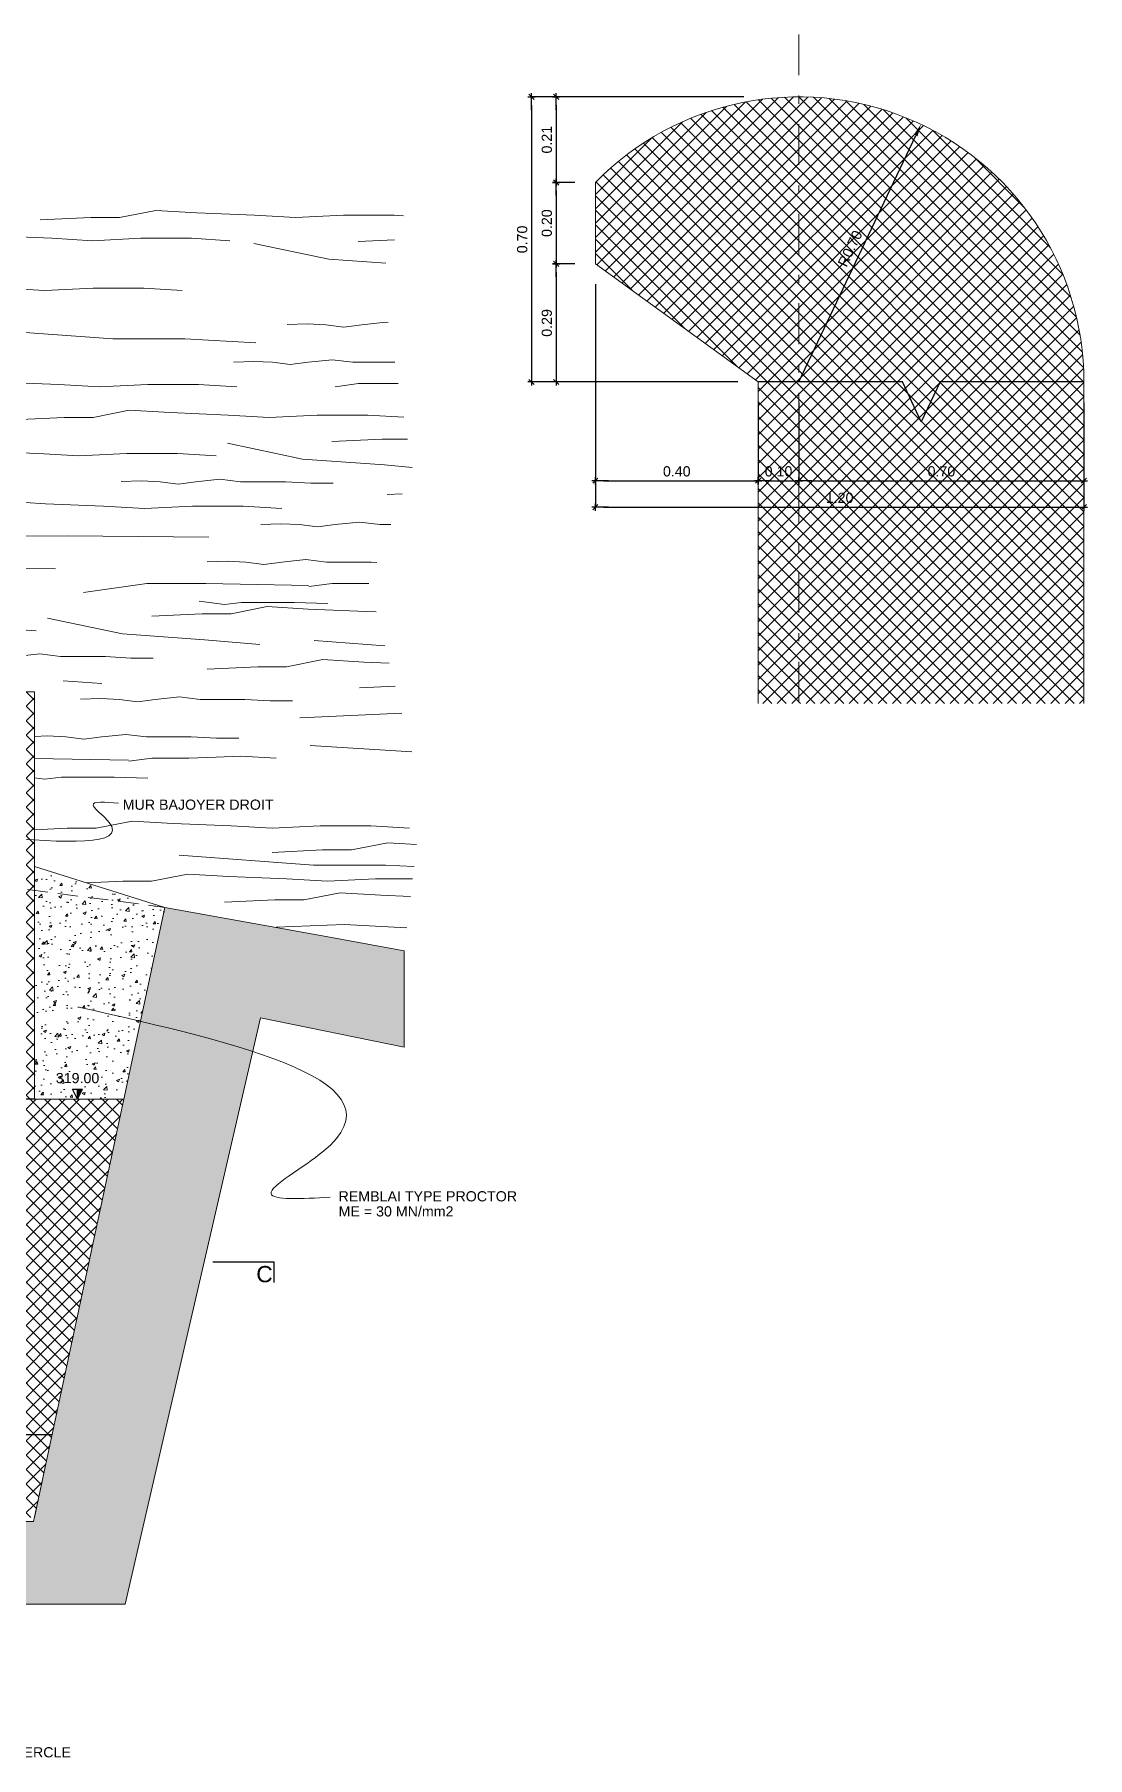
# Model space of a CAD drawing. Header units: millimetres. Extents: x 191.9 to 230, y 144.4 to 166.4.
# Drawn here: x 217.11 to 230.04, y 145.23 to 166.38 of the extents above; entities that cross this region are included whole.
import ezdxf
from ezdxf.enums import TextEntityAlignment as Align

# ---------------------------------------------------------------- set-up
doc = ezdxf.new("R2010")
doc.units = ezdxf.units.MM
doc.linetypes.add('TRATTEGGIATA2', pattern=[0.375, 0.25, -0.125])
doc.linetypes.add('TRATTOPUNTO2', pattern=[0.5, 0.25, -0.125, 0, -0.125])
doc.layers.add('BORDI TRATTEGGI', color=5, linetype='Continuous', plot=False)
doc.layers.add('contorno', color=5, linetype='Continuous', plot=False)
for name, color, linetype in [('curve livello di scavo 1 m', 2, 'Continuous'), ('GETTI_IN_VISTA', 6, 'Continuous'), ('LIN010CO', 2, 'Continuous'), ('LIN018CO', 6, 'Continuous'), ('LIN025CO', 7, 'Continuous'), ('LIN035CO', 1, 'Continuous'), ('LIN050CO', 3, 'Continuous'), ('LIN07CO', 4, 'Continuous'), ('TEXT035', 1, 'Continuous'), ('TEXT050', 3, 'Continuous'), ('TRATTEGGI', 2, 'Continuous')]:
    doc.layers.add(name, color=color, linetype=linetype)
doc.styles.add('ARIAL', font='arial.ttf')
doc.linetypes.add('ROCK', pattern='A,0.25,-0.18,["<",Standard,S=0.18,R=90,X=0,Y=-0.09],0,["-",Standard,S=0.18,R=45,X=-0.111213,Y=-0.238491],0.25', length=0.68)
doc.dimstyles.new('50-10', dxfattribs={"dimscale": 0.5, "dimtxt": 0.25, "dimasz": 0.2, "dimexe": 0, "dimexo": 0.5, "dimgap": 0.1, "dimtad": 1, "dimlfac": 0.2, "dimzin": 1, "dimdsep": 46, "dimtxsty": 'ARIAL', "dimblk1": 'LINE', "dimblk2": 'LINE', "dimsah": 1, "dimcen": 2.5, "dimclrd": 256, "dimclre": 256, "dimclrt": 1, "dimadec": 0, "dimazin": 0, "dimtfac": 1, "dimtmove": 2, "dimatfit": 3, "dimldrblk": 'LINE', "dimfxl": 1, "dimtvp": 1, "dimtolj": 1, "dimtzin": 0, "dimarcsym": 0})
pattern_1 = [(45, (39.78884, -24.38808), (-0.08838835, 0.08838835), []), (135, (39.78884, -24.38808), (-0.08838835, -0.08838835), [])]

# ---------------------------------------------------------------- blocks, each defined once
blk = doc.blocks.new('LIVELLI1')
at = {"layer": 'LIN018CO'}
blk.add_solid([(0, 0.25), (0, 0), (0.125, 0.25)], dxfattribs=at)
at = {"layer": 'LIN035CO'}
for p, q in [((-0.125, 0.25), (0.125, 0.25)), ((0, 0), (-0.125, 0.25)), ((0, 0), (0, 0.25)), ((0, 0), (0.125, 0.25))]:
    blk.add_line(p, q, dxfattribs=at)
at = {"layer": 'TEXT035', "style": 'ARIAL'}
blk.add_attdef('VALORE', text='', height=0.25, dxfattribs=at).set_placement((0, 0.395), align=Align.CENTER)
blk = doc.blocks.new('LINE')
for p, q in [((-1.6, 0), (0.45, 0)), ((0, 0.45), (0, -0.45))]:
    blk.add_line(p, q)
at = {"color": 3}
blk.add_line((-0.32, -0.32), (0.32, 0.32), dxfattribs=at)
blk = doc.blocks.new('*D15')
at = {"layer": 'Defpoints', "color": 0, "transparency": 16777216}
for p in [(226.073, 165.616), (223.517, 164.566), (223.999, 164.566)]:
    blk.add_point(p, dxfattribs=at)
at = {"layer": 'LIN018CO', "lineweight": -2, "transparency": 16777216}
for p, q in [((225.823, 165.616), (223.517, 165.616)), ((223.517, 165.516), (223.517, 164.666)), ((223.749, 164.566), (223.517, 164.566))]:
    blk.add_line(p, q, dxfattribs=at)
at = {"layer": 'LIN018CO', "lineweight": -2, "transparency": 16777216, "xscale": 0.1, "yscale": 0.1, "zscale": 0.1}
for p, rotation in [((223.517, 165.616), 90), ((223.517, 164.566), 270)]:
    blk.add_blockref('LINE', p, dxfattribs=dict(at, rotation=rotation))
at = {"layer": 'LIN018CO', "color": 1, "lineweight": 0, "transparency": 16777216, "insert": (223.403, 165.091), "char_height": 0.125, "attachment_point": 5, "rotation": 90, "style": 'ARIAL'}
blk.add_mtext('\\A1;0.21', dxfattribs=at)
blk = doc.blocks.new('*D16')
at = {"layer": 'Defpoints', "color": 0, "transparency": 16777216}
for p in [(223.999, 164.566), (223.517, 163.566), (223.999, 163.566)]:
    blk.add_point(p, dxfattribs=at)
at = {"layer": 'LIN018CO', "lineweight": -2, "transparency": 16777216}
for p, q in [((223.749, 164.566), (223.517, 164.566)), ((223.517, 164.466), (223.517, 163.666)), ((223.749, 163.566), (223.517, 163.566))]:
    blk.add_line(p, q, dxfattribs=at)
at = {"layer": 'LIN018CO', "lineweight": -2, "transparency": 16777216, "xscale": 0.1, "yscale": 0.1, "zscale": 0.1}
for p, rotation in [((223.517, 164.566), 90), ((223.517, 163.566), 270)]:
    blk.add_blockref('LINE', p, dxfattribs=dict(at, rotation=rotation))
at = {"layer": 'LIN018CO', "color": 1, "lineweight": 0, "transparency": 16777216, "insert": (223.403, 164.066), "char_height": 0.125, "attachment_point": 5, "rotation": 90, "style": 'ARIAL'}
blk.add_mtext('\\A1;0.20', dxfattribs=at)
blk = doc.blocks.new('*D17')
at = {"layer": 'Defpoints', "color": 0, "transparency": 16777216}
for p in [(223.999, 163.566), (223.517, 162.116), (225.999, 162.116)]:
    blk.add_point(p, dxfattribs=at)
at = {"layer": 'LIN018CO', "lineweight": -2, "transparency": 16777216}
for p, q in [((223.749, 163.566), (223.517, 163.566)), ((223.517, 163.466), (223.517, 162.216)), ((225.749, 162.116), (223.517, 162.116))]:
    blk.add_line(p, q, dxfattribs=at)
at = {"layer": 'LIN018CO', "lineweight": -2, "transparency": 16777216, "xscale": 0.1, "yscale": 0.1, "zscale": 0.1}
for p, rotation in [((223.517, 163.566), 90), ((223.517, 162.116), 270)]:
    blk.add_blockref('LINE', p, dxfattribs=dict(at, rotation=rotation))
at = {"layer": 'LIN018CO', "color": 1, "lineweight": 0, "transparency": 16777216, "insert": (223.403, 162.841), "char_height": 0.125, "attachment_point": 5, "rotation": 90, "style": 'ARIAL'}
blk.add_mtext('\\A1;0.29', dxfattribs=at)
blk = doc.blocks.new('*D18')
at = {"layer": 'Defpoints', "color": 0, "transparency": 16777216}
for p in [(226.073, 165.616), (223.215, 162.116), (225.999, 162.116)]:
    blk.add_point(p, dxfattribs=at)
at = {"layer": 'LIN018CO', "lineweight": -2, "transparency": 16777216}
for p, q in [((225.823, 165.616), (223.215, 165.616)), ((223.215, 165.516), (223.215, 162.216)), ((225.749, 162.116), (223.215, 162.116))]:
    blk.add_line(p, q, dxfattribs=at)
at = {"layer": 'LIN018CO', "lineweight": -2, "transparency": 16777216, "xscale": 0.1, "yscale": 0.1, "zscale": 0.1}
for p, rotation in [((223.215, 165.616), 90), ((223.215, 162.116), 270)]:
    blk.add_blockref('LINE', p, dxfattribs=dict(at, rotation=rotation))
at = {"layer": 'LIN018CO', "color": 1, "lineweight": 0, "transparency": 16777216, "insert": (223.101, 163.866), "char_height": 0.125, "attachment_point": 5, "rotation": 90, "style": 'ARIAL'}
blk.add_mtext('\\A1;0.70', dxfattribs=at)
blk = doc.blocks.new('*D19')
at = {"layer": 'Defpoints', "color": 0, "transparency": 16777216}
for p in [(223.999, 163.566), (225.999, 162.116), (225.999, 160.904)]:
    blk.add_point(p, dxfattribs=at)
at = {"layer": 'LIN018CO', "lineweight": -2, "transparency": 16777216}
for p, q in [((223.999, 163.316), (223.999, 160.904)), ((225.999, 161.866), (225.999, 160.904)), ((224.099, 160.904), (225.899, 160.904))]:
    blk.add_line(p, q, dxfattribs=at)
at = {"layer": 'LIN018CO', "lineweight": -2, "transparency": 16777216, "xscale": 0.1, "yscale": 0.1, "zscale": 0.1, "rotation": 180}
blk.add_blockref('LINE', (223.999, 160.904), dxfattribs=at)
at = {"layer": 'LIN018CO', "lineweight": -2, "transparency": 16777216, "xscale": 0.1, "yscale": 0.1, "zscale": 0.1}
blk.add_blockref('LINE', (225.999, 160.904), dxfattribs=at)
at = {"layer": 'LIN018CO', "color": 1, "lineweight": 0, "transparency": 16777216, "insert": (224.999, 161.018), "char_height": 0.125, "attachment_point": 5, "style": 'ARIAL'}
blk.add_mtext('\\A1;0.40', dxfattribs=at)
blk = doc.blocks.new('*D20')
at = {"layer": 'Defpoints', "color": 0, "transparency": 16777216}
for p in [(225.999, 162.116), (226.499, 162.116), (226.499, 160.904)]:
    blk.add_point(p, dxfattribs=at)
at = {"layer": 'LIN018CO', "lineweight": -2, "transparency": 16777216}
for p, q in [((225.999, 161.866), (225.999, 160.904)), ((226.499, 161.866), (226.499, 160.904)), ((226.099, 160.904), (226.399, 160.904))]:
    blk.add_line(p, q, dxfattribs=at)
at = {"layer": 'LIN018CO', "lineweight": -2, "transparency": 16777216, "xscale": 0.1, "yscale": 0.1, "zscale": 0.1, "rotation": 180}
blk.add_blockref('LINE', (225.999, 160.904), dxfattribs=at)
at = {"layer": 'LIN018CO', "lineweight": -2, "transparency": 16777216, "xscale": 0.1, "yscale": 0.1, "zscale": 0.1}
blk.add_blockref('LINE', (226.499, 160.904), dxfattribs=at)
at = {"layer": 'LIN018CO', "color": 1, "lineweight": 0, "transparency": 16777216, "insert": (226.249, 161.018), "char_height": 0.125, "attachment_point": 5, "style": 'ARIAL'}
blk.add_mtext('\\A1;0.10', dxfattribs=at)
blk = doc.blocks.new('*D21')
at = {"layer": 'Defpoints', "color": 0, "transparency": 16777216}
for p in [(226.499, 162.116), (229.999, 162.116), (229.999, 160.904)]:
    blk.add_point(p, dxfattribs=at)
at = {"layer": 'LIN018CO', "lineweight": -2, "transparency": 16777216}
for p, q in [((226.499, 161.866), (226.499, 160.904)), ((229.999, 161.866), (229.999, 160.904)), ((226.599, 160.904), (229.899, 160.904))]:
    blk.add_line(p, q, dxfattribs=at)
at = {"layer": 'LIN018CO', "lineweight": -2, "transparency": 16777216, "xscale": 0.1, "yscale": 0.1, "zscale": 0.1, "rotation": 180}
blk.add_blockref('LINE', (226.499, 160.904), dxfattribs=at)
at = {"layer": 'LIN018CO', "lineweight": -2, "transparency": 16777216, "xscale": 0.1, "yscale": 0.1, "zscale": 0.1}
blk.add_blockref('LINE', (229.999, 160.904), dxfattribs=at)
at = {"layer": 'LIN018CO', "color": 1, "lineweight": 0, "transparency": 16777216, "insert": (228.249, 161.018), "char_height": 0.125, "attachment_point": 5, "style": 'ARIAL'}
blk.add_mtext('\\A1;0.70', dxfattribs=at)
blk = doc.blocks.new('*D22')
at = {"layer": 'Defpoints', "color": 0, "transparency": 16777216}
for p in [(223.999, 163.566), (229.999, 162.116), (229.999, 160.579)]:
    blk.add_point(p, dxfattribs=at)
at = {"layer": 'LIN018CO', "lineweight": -2, "transparency": 16777216}
for p, q in [((223.999, 163.316), (223.999, 160.579)), ((229.999, 161.866), (229.999, 160.579)), ((224.099, 160.579), (229.899, 160.579))]:
    blk.add_line(p, q, dxfattribs=at)
at = {"layer": 'LIN018CO', "lineweight": -2, "transparency": 16777216, "xscale": 0.1, "yscale": 0.1, "zscale": 0.1, "rotation": 180}
blk.add_blockref('LINE', (223.999, 160.579), dxfattribs=at)
at = {"layer": 'LIN018CO', "lineweight": -2, "transparency": 16777216, "xscale": 0.1, "yscale": 0.1, "zscale": 0.1}
blk.add_blockref('LINE', (229.999, 160.579), dxfattribs=at)
at = {"layer": 'LIN018CO', "color": 1, "lineweight": 0, "transparency": 16777216, "insert": (226.999, 160.693), "char_height": 0.125, "attachment_point": 5, "style": 'ARIAL'}
blk.add_mtext('\\A1;1.20', dxfattribs=at)
blk = doc.blocks.new('*D23')
at = {"layer": 'Defpoints', "color": 0, "transparency": 16777216}
for p in [(227.998, 165.279), (226.499, 162.116)]:
    blk.add_point(p, dxfattribs=at)
at = {"layer": 'LIN018CO', "lineweight": -2, "transparency": 16777216}
blk.add_line((226.499, 162.116), (227.934, 165.143), dxfattribs=at)
at = {"layer": 'LIN018CO', "transparency": 16777216}
blk.add_solid([(227.911, 165.154), (227.956, 165.132), (227.998, 165.279)], dxfattribs=at)
at = {"layer": 'LIN018CO', "color": 1, "lineweight": 0, "transparency": 16777216, "insert": (227.128, 163.754), "char_height": 0.125, "attachment_point": 5, "rotation": 64.6363, "style": 'ARIAL'}
blk.add_mtext('\\A1;R0.70', dxfattribs=at)
blk = doc.blocks.new('SEZ7')
at = {"layer": 'LIN07CO'}
for p, q in [((1.5, 0), (0, 0)), ((1.5, -0.5), (1.5, 0))]:
    blk.add_line(p, q, dxfattribs=at)
at = {"layer": 'TEXT050', "style": 'ARIAL'}
blk.add_attdef('NOME_SEZIONE', text='', height=0.4, dxfattribs=at).set_placement((1.265, -0.294), align=Align.MIDDLE)

msp = doc.modelspace()

# ---------------------------------------------------------------- hatches: boundary and pattern name
at = {"layer": 'curve livello di scavo 1 m'}
h = msp.add_hatch(dxfattribs=at)
h.set_pattern_fill('AR-CONC', color=256, scale=0.1, angle=-138.5692, style=0)
h.set_pattern_definition([(271.431, (39.789, -24.388), (-14.7141, -10.8604), [1.905, -20.955]), (216.431, (39.789, -24.388), (15.2849, -11.9925), [1.524, -16.764]), (321.882, (38.563, -25.293), (0.5707, -22.8529), [1.619, -17.809]), (267.615, (43.15, -28.197), (-23.1063, -14.7856), [2.8575, -31.4325]), (318.066, (41.225, -29.43), (-1.427, -34.2603), [2.4285, -26.7135]), (212.615, (43.15, -28.197), (-1.427, -34.2603), [2.286, -25.146]), (242.431, (40.406, -28.925), (-18.1345, -2.3652), [1.905, -20.955]), (187.431, (40.406, -28.925), (7.5544, -17.8991), [1.524, -16.764]), (292.882, (38.894, -29.123), (-10.58, -20.2643), [1.619, -17.809]), (258.9308, (39.789, -24.388), (5.36357, -6.54394), [0, -16.5608, 0, -17.018, 0, -16.8275]), (228.931, (39.789, -24.388), (1.61926, -11.93265), [0, -9.7028, 0, -16.1798, 0, -6.4135]), (188.9308, (44.0356, -20.64), (-10.54505, -8.54272), [0, -6.35, 0, -19.812, 0, -26.289]), (178.931, (45.94, -18.959), (-9.42355, -11.7083), [0, -8.255, 0, -13.1572, 0, -18.669])])
edge = h.paths.add_edge_path()
edge.add_line((221.652, 155.134), (220.693, 155.31))
edge.add_line((220.693, 155.31), (218.713, 155.665))
edge.add_line((218.713, 155.665), (217.223, 148.699))
edge.add_line((217.223, 148.699), (217.1, 148.124))
edge.add_line((217.1, 148.124), (209.967, 148.124))
edge.add_line((209.967, 148.124), (209.967, 149.76))
edge.add_line((209.967, 149.76), (205.146, 149.76))
edge.add_spline(control_points=[(205.146, 149.76), (205.29, 149.081), (205.507, 148.002), (203.872, 147.338), (203.808, 147.11)], knot_values=[0.50957, 0.50957, 0.50957, 0.50957, 2.406104, 3.530463, 3.530463, 3.530463, 3.530463], degree=3, periodic=0)
edge.add_line((203.808, 147.11), (218.226, 147.11))
edge.add_line((218.226, 147.11), (219.885, 154.31))
edge.add_line((219.885, 154.31), (221.652, 153.951))
edge.add_line((221.652, 153.951), (221.652, 155.134))
edge = h.paths.add_edge_path()
edge.add_spline(control_points=[(203.808, 147.11), (203.872, 147.338), (205.507, 148.002), (205.29, 149.081), (205.146, 149.76)], knot_values=[0.50957, 0.50957, 0.50957, 0.50957, 1.633929, 3.530463, 3.530463, 3.530463, 3.530463], degree=3, periodic=0)
edge.add_line((205.146, 149.76), (204.54, 149.76))
edge.add_line((204.54, 149.76), (204.54, 148.138))
edge.add_line((204.54, 148.138), (203.345, 148.138))
edge.add_spline(control_points=[(203.345, 148.138), (203.569, 148.034), (203.992, 147.826), (203.7, 147.299), (203.664, 147.11)], knot_values=[0.636284, 0.636284, 0.636284, 0.636284, 1.257904, 1.844613, 1.844613, 1.844613, 1.844613], degree=3, periodic=0)
edge.add_line((203.664, 147.11), (203.808, 147.11))
edge = h.paths.add_edge_path()
edge.add_spline(control_points=[(203.664, 147.11), (203.7, 147.299), (203.992, 147.826), (203.569, 148.034), (203.345, 148.138)], knot_values=[0.636284, 0.636284, 0.636284, 0.636284, 1.222994, 1.844613, 1.844613, 1.844613, 1.844613], degree=3, periodic=0)
edge.add_line((203.345, 148.138), (201.596, 148.138))
edge.add_line((201.596, 148.138), (201.596, 147.386))
edge.add_line((201.596, 147.386), (201.596, 147.11))
edge.add_line((201.596, 147.11), (203.664, 147.11))
h.paths.add_polyline_path([(201.596, 148.138), (197.381, 148.138), (195.125, 158.674), (192.213, 159.016), (192.213, 157.686), (194.199, 157.466), (196.424, 147.11), (201.596, 147.11), (201.596, 147.532)])
h.paths.add_polyline_path([(196.116, 151.617), (196.116, 152.003), (196.306, 152.003), (196.306, 151.617)], flags=24)
h.paths.add_polyline_path([(196.119, 149.52), (196.119, 149.974), (196.306, 149.974), (196.306, 149.52)], flags=24)
h.paths.add_polyline_path([(196.116, 148.499), (196.116, 148.874), (196.306, 148.874), (196.306, 148.499)], flags=25)
h.paths.add_polyline_path([(196.091, 148.022), (196.091, 148.305), (196.281, 148.305), (196.281, 148.022)], flags=25)
h.paths.add_polyline_path([(192.693, 156.17), (194.815, 156.17), (194.815, 156.364), (192.693, 156.364)], flags=25)
at = {"layer": 'LIN010CO'}
h = msp.add_hatch(dxfattribs=at)
h.set_pattern_fill('AR-CONC', color=256, scale=0.005, angle=221.4308, style=0)
h.set_pattern_definition([(271.43083, (39.7888, -24.3881), (-0.7357052, -0.54302), [0.09525, -1.04775]), (216.43083, (39.7888, -24.3881), (0.764243, -0.599625), [0.0762, -0.8382]), (321.88183, (39.7275, -24.4333), (0.0285325, -1.1426437), [0.08095, -0.89045]), (267.61503, (39.9569, -24.5785), (-1.155315, -0.7392786), [0.142875, -1.571625]), (318.0664, (39.8606, -24.6401), (-0.071349, -1.713013), [0.121425, -1.335675]), (212.6148, (39.9569, -24.5785), (-0.0713516, -1.713013), [0.1143, -1.2573]), (242.43083, (39.8197, -24.61495), (-0.9067235, -0.118259), [0.09525, -1.04775]), (187.43083, (39.8197, -24.61495), (0.377718, -0.894956), [0.0762, -0.8382]), (292.88223, (39.7441, -24.6248), (-0.5290025, -1.0132153), [0.08095, -0.89045]), (258.93083, (39.78884, -24.38808), (0.26817836, -0.32719676), [0, -0.82804, 0, -0.8509, 0, -0.841375]), (228.93083, (39.78884, -24.3881), (0.0809632, -0.5966325), [0, -0.48514, 0, -0.80899, 0, -0.320675]), (188.93083, (40.00118, -24.20068), (-0.5272527, -0.42713612), [0, -0.3175, 0, -0.9906, 0, -1.31445]), (178.93083, (40.0964, -24.11664), (-0.4711776, -0.585415), [0, -0.41275, 0, -0.65786, 0, -0.93345])])
edge = h.paths.add_edge_path()
edge.add_line((221.652, 155.134), (220.693, 155.31))
edge.add_line((220.693, 155.31), (218.713, 155.665))
edge.add_line((218.713, 155.665), (218.414, 154.267))
edge.add_spline(control_points=[(218.414, 154.267), (218.914, 154.149), (219.389, 154.028), (219.79, 153.898)], knot_values=[3.721865, 3.721865, 3.721865, 3.721865, 4.606678, 4.606678, 4.606678, 4.606678], degree=3, periodic=0)
edge.add_line((219.79, 153.898), (219.885, 154.31))
edge.add_line((219.885, 154.31), (221.652, 153.951))
edge.add_line((221.652, 153.951), (221.652, 155.134))
edge = h.paths.add_edge_path()
edge.add_spline(control_points=[(219.79, 153.898), (219.389, 154.028), (218.914, 154.149), (218.414, 154.267)], knot_values=[3.721865, 3.721865, 3.721865, 3.721865, 4.606678, 4.606678, 4.606678, 4.606678], degree=3, periodic=0)
edge.add_line((218.414, 154.267), (217.223, 148.699))
edge.add_line((217.223, 148.699), (217.11, 148.174))
edge.add_line((217.11, 148.174), (217.1, 148.124))
edge.add_line((217.1, 148.124), (216.69, 148.124))
edge.add_line((216.69, 148.124), (216.69, 147.11))
edge.add_line((216.69, 147.11), (218.226, 147.11))
edge.add_line((218.226, 147.11), (219.79, 153.898))
h.paths.add_polyline_path([(216.664, 148.124), (214.958, 148.124), (214.958, 147.11), (216.664, 147.11)])
h.paths.add_polyline_path([(214.958, 148.124), (214.892, 148.124), (214.892, 147.11), (214.958, 147.11)])
h.paths.add_polyline_path([(214.892, 148.124), (214.825, 148.124), (214.825, 147.11), (214.892, 147.11)])
h.paths.add_polyline_path([(214.825, 148.124), (214.597, 148.124), (214.597, 147.11), (214.825, 147.11)])
h.paths.add_polyline_path([(214.571, 148.124), (213.499, 148.124), (212.503, 148.124), (212.503, 147.11), (214.571, 147.11)])
h.paths.add_polyline_path([(212.477, 148.124), (212.246, 148.124), (212.246, 147.11), (212.477, 147.11)])
h.paths.add_polyline_path([(212.18, 148.124), (212.113, 148.124), (212.113, 147.11), (212.18, 147.11)])
h.paths.add_polyline_path([(212.246, 148.124), (212.18, 148.124), (212.18, 147.11), (212.246, 147.11)])
h.paths.add_polyline_path([(212.113, 148.124), (210.41, 148.124), (210.41, 147.11), (212.113, 147.11)])
edge = h.paths.add_edge_path()
edge.add_line((210.384, 148.124), (209.967, 148.124))
edge.add_line((209.967, 148.124), (209.967, 150.26))
edge.add_line((209.967, 150.26), (204.54, 150.26))
edge.add_line((204.54, 150.26), (204.54, 148.188))
edge.add_line((204.54, 148.188), (204.54, 148.138))
edge.add_line((204.54, 148.138), (204.444, 148.138))
edge.add_spline(control_points=[(204.444, 148.138), (204.828, 148.059), (205.375, 147.907), (205.184, 147.316), (205.111, 147.11)], knot_values=[1.118308, 1.118308, 1.118308, 1.118308, 2.047267, 2.557793, 2.557793, 2.557793, 2.557793], degree=3, periodic=0)
edge.add_line((205.111, 147.11), (210.384, 147.11))
edge.add_line((210.384, 147.11), (210.384, 148.124))
edge = h.paths.add_edge_path()
edge.add_spline(control_points=[(205.111, 147.11), (205.184, 147.316), (205.375, 147.907), (204.828, 148.059), (204.444, 148.138)], knot_values=[1.118308, 1.118308, 1.118308, 1.118308, 1.628834, 2.557793, 2.557793, 2.557793, 2.557793], degree=3, periodic=0)
edge.add_line((204.444, 148.138), (204.123, 148.138))
edge.add_line((204.123, 148.138), (204.123, 147.11))
edge.add_line((204.123, 147.11), (205.111, 147.11))
h.paths.add_polyline_path([(204.097, 148.138), (202.394, 148.138), (202.394, 147.11), (204.097, 147.11)])
h.paths.add_polyline_path([(202.394, 148.138), (202.327, 148.138), (202.327, 147.11), (202.394, 147.11)])
h.paths.add_polyline_path([(202.327, 148.138), (202.261, 148.138), (202.261, 147.11), (202.327, 147.11)])
h.paths.add_polyline_path([(202.261, 148.138), (202.03, 148.138), (202.03, 147.11), (202.261, 147.11)])
h.paths.add_polyline_path([(202.004, 148.138), (201.011, 148.138), (199.936, 148.138), (199.936, 147.11), (202.004, 147.11)])
h.paths.add_polyline_path([(199.91, 148.138), (199.682, 148.138), (199.682, 147.11), (199.91, 147.11)])
h.paths.add_polyline_path([(199.682, 148.138), (199.615, 148.138), (199.615, 147.11), (199.682, 147.11)])
h.paths.add_polyline_path([(199.615, 148.138), (199.549, 148.138), (199.549, 147.11), (199.615, 147.11)])
h.paths.add_polyline_path([(199.549, 148.138), (197.842, 148.138), (197.842, 147.11), (199.549, 147.11)])
edge = h.paths.add_edge_path()
edge.add_line((197.816, 148.138), (197.381, 148.138))
edge.add_line((197.381, 148.138), (196.026, 154.467))
edge.add_spline(control_points=[(196.026, 154.467), (195.58, 154.372), (195.182, 154.267), (194.915, 154.132)], knot_values=[2.03631, 2.03631, 2.03631, 2.03631, 2.882898, 2.882898, 2.882898, 2.882898], degree=3, periodic=0)
edge.add_line((194.915, 154.132), (196.424, 147.11))
edge.add_line((196.424, 147.11), (197.816, 147.11))
edge.add_line((197.816, 147.11), (197.816, 148.138))
edge = h.paths.add_edge_path()
edge.add_spline(control_points=[(195.842, 155.325), (195.376, 155.211), (194.976, 155.142), (194.695, 155.156)], knot_values=[1.975206, 1.975206, 1.975206, 1.975206, 2.912034, 2.912034, 2.912034, 2.912034], degree=3, periodic=0)
edge.add_line((194.695, 155.156), (194.915, 154.132))
edge.add_spline(control_points=[(194.915, 154.132), (195.182, 154.267), (195.58, 154.372), (196.026, 154.467)], knot_values=[2.03631, 2.03631, 2.03631, 2.03631, 2.882898, 2.882898, 2.882898, 2.882898], degree=3, periodic=0)
edge.add_line((196.026, 154.467), (195.842, 155.325))
edge = h.paths.add_edge_path()
edge.add_line((195.125, 158.674), (192.213, 159.016))
edge.add_line((192.213, 159.016), (192.213, 157.686))
edge.add_line((192.213, 157.686), (194.199, 157.466))
edge.add_line((194.199, 157.466), (194.695, 155.156))
edge.add_spline(control_points=[(194.695, 155.156), (194.976, 155.142), (195.376, 155.211), (195.842, 155.325)], knot_values=[1.975206, 1.975206, 1.975206, 1.975206, 2.912034, 2.912034, 2.912034, 2.912034], degree=3, periodic=0)
edge.add_line((195.842, 155.325), (195.125, 158.674))
h.paths.add_polyline_path([(196.119, 151.015), (196.119, 151.469), (196.306, 151.469), (196.306, 151.015)], flags=24)
h.paths.add_polyline_path([(196.116, 148.494), (196.116, 148.869), (196.306, 148.869), (196.306, 148.494)], flags=25)
at = {"layer": 'TRATTEGGI', "lineweight": 0}
h = msp.add_hatch(dxfattribs=at)
h.set_pattern_fill('ANSI37', color=256, scale=0.03937, style=0)
h.set_pattern_definition(pattern_1)
h.paths.add_polyline_path([(226.499, 165.616, 0.201566), (223.999, 164.566), (223.999, 163.566), (225.999, 162.116), (225.999, 158.168), (226.499, 158.168)])
h.paths.add_polyline_path([(226.499, 165.616), (226.499, 158.168), (229.999, 158.168), (229.999, 162.116, 0.414214)])
h.paths.add_polyline_path([(226.056, 161.113), (226.442, 161.113), (226.442, 160.923), (226.056, 160.923)], flags=24)
h.paths.add_polyline_path([(228.056, 161.113), (228.442, 161.113), (228.442, 160.923), (228.056, 160.923)], flags=24)
h.paths.add_polyline_path([(226.811, 160.788), (227.186, 160.788), (227.186, 160.598), (226.811, 160.598)], flags=24)
h.paths.add_polyline_path([(226.934, 163.566), (227.15, 164.023), (227.322, 163.942), (227.105, 163.484)], flags=24)
h = msp.add_hatch(dxfattribs=at)
h.set_pattern_fill('ANSI37', color=256, scale=0.03937, style=0)
h.set_pattern_definition(pattern_1)
edge = h.paths.add_edge_path()
edge.add_line((203.241, 154.8), (203.241, 154.6))
edge.add_line((203.241, 154.6), (203.68, 154.31))
edge.add_line((203.68, 154.31), (203.68, 149.174))
edge.add_line((203.68, 149.174), (198.262, 149.174))
edge.add_line((198.262, 149.174), (198.262, 160.31))
edge.add_line((198.262, 160.31), (197.397, 160.31))
edge.add_line((197.397, 160.31), (197.397, 153.31))
edge.add_line((197.397, 153.31), (196.274, 153.31))
edge.add_line((196.274, 153.31), (197.371, 148.188))
edge.add_line((197.371, 148.188), (204.54, 148.188))
edge.add_line((204.54, 148.188), (204.54, 150.31))
edge.add_line((204.54, 150.31), (209.967, 150.31))
edge.add_line((209.967, 150.31), (209.967, 148.174))
edge.add_line((209.967, 148.174), (217.11, 148.174))
edge.add_line((217.11, 148.174), (217.223, 148.699))
edge.add_line((217.223, 148.699), (218.209, 153.31))
edge.add_line((218.209, 153.31), (217.11, 153.31))
edge.add_line((217.11, 153.31), (217.11, 158.31))
edge.add_line((217.11, 158.31), (216.245, 158.31))
edge.add_line((216.245, 158.31), (216.245, 149.188))
edge.add_line((216.245, 149.188), (210.827, 149.188))
edge.add_line((210.827, 149.188), (210.827, 154.31))
edge.add_line((210.827, 154.31), (211.266, 154.6))
edge.add_line((211.266, 154.6), (211.266, 154.8))
edge.add_arc((210.731, 154.251), 0.766, 45.7232, 175.6149)
edge.add_line((209.967, 154.31), (209.967, 150.81))
edge.add_line((209.967, 150.81), (204.54, 150.81))
edge.add_line((204.54, 150.81), (204.54, 154.31))
edge.add_arc((203.776, 154.251), 0.766, 4.3851, 134.2768)
edge = h.paths.add_edge_path(flags=16)
edge.add_ellipse((200.971, 148.384), major_axis=(-0.135, 0), ratio=0.92388, start_angle=0, end_angle=360)
edge = h.paths.add_edge_path(flags=16)
edge.add_ellipse((213.536, 148.399), major_axis=(-0.135, 0), ratio=0.92388, start_angle=0, end_angle=360)
h = msp.add_hatch(dxfattribs=at)
h.set_pattern_fill('AR-CONC', color=256, scale=0.05, angle=-138.5692, style=0)
h.set_pattern_definition([(50, (146.21317, 17.85483), (0.3586301, -0.03137607), [0.0375, -0.4125]), (355, (146.21317, 17.85483), (-0.0693757, 0.3760961), [0.03, -0.33]), (100.4514, (146.24305, 17.8522), (0.2892547, 0.3447198), [0.0318701, -0.35057106]), (46.1842, (146.21317, 17.95483), (0.5336205, -0.0827595), [0.05625, -0.61875]), (96.6356, (146.25763, 17.94793), (0.4673314, 0.487059), [0.0478051, -0.5258565]), (351.1842, (146.21317, 17.95483), (0.467331, 0.4870593), [0.045, -0.495]), (21, (146.26317, 17.92983), (0.2984535, -0.20130945), [0.0375, -0.4125]), (326, (146.26317, 17.92983), (0.1216577, 0.362575), [0.03, -0.33]), (71.4514, (146.28804, 17.91306), (0.4201113, 0.16126525), [0.0318701, -0.35057106]), (37.5, (146.21317, 17.85483), (0.00607993, 0.16644693), [0, -0.326, 0, -0.335, 0, -0.33125]), (7.5, (146.21317, 17.85483), (0.13153477, 0.19720586), [0, -0.191, 0, -0.3185, 0, -0.12625]), (327.5, (146.10167, 17.85483), (0.26691122, -0.01127744), [0, -0.125, 0, -0.39, 0, -0.5175]), (317.5, (146.05167, 17.85483), (0.2915931, 0.0500525), [0, -0.1625, 0, -0.259, 0, -0.3675])])
h.paths.add_polyline_path([(218.713, 155.665), (217.11, 155.875), (217.11, 153.31), (217.64, 153.31), (217.578, 153.435), (217.703, 153.435), (217.64, 153.31), (218.209, 153.31)])
h.paths.add_polyline_path([(217.11, 156.167), (217.11, 155.875), (218.713, 155.665)])
h.paths.add_polyline_path([(217.341, 153.473), (217.939, 153.473), (217.939, 153.665), (217.341, 153.665)], flags=24)

# ---------------------------------------------------------------- linework, layer by layer
at = {"layer": 'BORDI TRATTEGGI', "lineweight": 0, "flags": 128}
msp.add_lwpolyline([(192.213, 159.016), (192.213, 157.686), (194.199, 157.466), (196.424, 147.11), (218.226, 147.11), (219.885, 154.31), (221.652, 153.951), (221.652, 155.134)], dxfattribs=at)
at = {"layer": 'contorno', "lineweight": 0}
msp.add_lwpolyline([(217.11, 148.174), (217.223, 148.699), (218.209, 153.31), (217.11, 153.31), (217.11, 158.31), (216.245, 158.31)], dxfattribs=at)
at = {"layer": 'GETTI_IN_VISTA'}
for points in [[(229.999, 162.116), (228.912, 162.116), (228.232, 162.116), (227.999, 161.627), (227.77, 162.116), (225.999, 162.116)], [(217.11, 153.31), (216.875, 153.31), (216.728, 153.31), (216.677, 153.204), (216.628, 153.31), (216.245, 153.31)], [(217.327, 149.188), (216.875, 149.188), (216.728, 149.188), (216.677, 149.082), (216.628, 149.188), (216.245, 149.188)]]:
    msp.add_lwpolyline(points, dxfattribs=at)
at = {"layer": 'LIN010CO', "linetype": 'TRATTEGGIATA2', "lineweight": 0, "flags": 128}
msp.add_lwpolyline([(195.125, 158.674), (199.425, 158.105), (202.056, 157.848), (203.863, 157.744), (205.669, 157.693), (207.062, 157.486), (208.868, 157.177), (210.313, 157.177), (213.048, 156.558), (214.648, 156.197), (218.713, 155.665)], dxfattribs=at)
at = {"layer": 'LIN018CO', "linetype": 'Continuous', "lineweight": 0, "flags": 128}
for points in [[(217.18, 164.105), (217.801, 164.134), (218.156, 164.134), (218.6, 164.223), (219.103, 164.193), (219.813, 164.164), (220.316, 164.134), (220.908, 164.164), (221.53, 164.164), (221.643, 164.157)], [(214.689, 163.821), (215.31, 163.85), (215.665, 163.85), (216.109, 163.939), (216.612, 163.91), (217.322, 163.88), (217.825, 163.85), (218.417, 163.88), (219.038, 163.88), (219.512, 163.85)], [(221.086, 163.839), (221.532, 163.86)], [(214.103, 163.208), (214.724, 163.238), (215.079, 163.238), (215.523, 163.326), (216.026, 163.297), (216.736, 163.267), (217.239, 163.238), (217.831, 163.267), (218.452, 163.267), (218.926, 163.238)], [(220.214, 162.821), (220.463, 162.829), (220.463, 162.829), (220.69, 162.818), (220.912, 162.79), (221.13, 162.818), (221.426, 162.849), (221.456, 162.846)], [(219.556, 162.361), (219.804, 162.369), (219.804, 162.369), (220.032, 162.358), (220.253, 162.329), (220.472, 162.358), (220.767, 162.389), (221.022, 162.358), (221.333, 162.358), (221.536, 162.358)], [(214.775, 162.026), (215.396, 162.055), (215.751, 162.055), (216.195, 162.144), (216.698, 162.114), (217.408, 162.085), (217.911, 162.055), (218.503, 162.085), (219.124, 162.085), (219.598, 162.055)], [(221.579, 162.098), (221.542, 162.097), (221.09, 162.097), (220.805, 162.058)], [(216.855, 161.651), (217.477, 161.681), (217.832, 161.681), (218.275, 161.769), (218.778, 161.74), (219.489, 161.71), (219.992, 161.681), (220.583, 161.71), (221.205, 161.71), (221.647, 161.683)], [(220.761, 161.385), (221.382, 161.415), (221.691, 161.415)], [(214.518, 161.178), (215.139, 161.208), (215.494, 161.208), (215.938, 161.296), (216.441, 161.267), (217.151, 161.237), (217.654, 161.208), (218.246, 161.237), (218.867, 161.237), (219.341, 161.208)], [(218.177, 160.894), (218.426, 160.902), (218.426, 160.902), (218.654, 160.891), (218.875, 160.862), (219.093, 160.891), (219.389, 160.922), (219.643, 160.891), (219.955, 160.891), (220.193, 160.891), (220.505, 160.873), (220.78, 160.873)], [(216.523, 160.606), (216.523, 160.606), (216.523, 160.606), (216.745, 160.651), (217.248, 160.621), (217.959, 160.591), (218.462, 160.562), (219.053, 160.591), (219.675, 160.591), (220.148, 160.562)], [(221.442, 160.735), (221.628, 160.743)], [(219.889, 160.368), (220.138, 160.376), (220.138, 160.376), (220.366, 160.365), (220.587, 160.336), (220.805, 160.365), (221.101, 160.396), (221.355, 160.365), (221.487, 160.365)], [(219.231, 159.907), (219.479, 159.915), (219.479, 159.915), (219.707, 159.904), (219.929, 159.876), (220.147, 159.904), (220.443, 159.935), (220.697, 159.904), (221.008, 159.904), (221.247, 159.904), (221.314, 159.9)], [(221.218, 159.643), (220.765, 159.643), (220.48, 159.604)], [(218.55, 159.24), (219.171, 159.269), (219.526, 159.269), (219.97, 159.358), (220.473, 159.328), (221.184, 159.299), (221.307, 159.292)], [(219.134, 159.423), (219.445, 159.384), (219.652, 159.41), (219.962, 159.41), (220.299, 159.41), (220.713, 159.397)], [(216.152, 159.092), (216.656, 159.092), (217.13, 159.062)], [(216.245, 158.755), (216.443, 158.746), (216.664, 158.717), (216.883, 158.746), (217.178, 158.777), (217.432, 158.746), (217.744, 158.746), (217.982, 158.746), (218.294, 158.727), (218.569, 158.727)], [(219.231, 158.589), (219.852, 158.619), (220.207, 158.619), (220.651, 158.708), (221.154, 158.678), (221.467, 158.665)], [(217.464, 158.446), (217.464, 158.446), (217.464, 158.446), (217.937, 158.416)], [(217.678, 158.222), (217.927, 158.231), (217.927, 158.231), (218.155, 158.219), (218.376, 158.191), (218.594, 158.219), (218.89, 158.25), (219.144, 158.219), (219.456, 158.219), (219.694, 158.219), (220.006, 158.201), (220.281, 158.201)], [(221.101, 158.361), (221.539, 158.382)], [(217.11, 157.765), (217.269, 157.77), (217.269, 157.77), (217.496, 157.759), (217.718, 157.73), (217.936, 157.759), (218.232, 157.79), (218.486, 157.759), (218.797, 157.759), (219.036, 157.759), (219.347, 157.741), (219.622, 157.741)], [(220.081, 157.498), (219.641, 157.524), (219.343, 157.511), (219.007, 157.498), (218.554, 157.498), (218.269, 157.459)], [(217.11, 157.254), (217.234, 157.239), (217.441, 157.265), (217.751, 157.265), (218.088, 157.265), (218.502, 157.252)], [(217.11, 156.617), (217.513, 156.636), (217.868, 156.636), (218.312, 156.725), (218.815, 156.695), (219.525, 156.666), (220.028, 156.636), (220.62, 156.666), (221.242, 156.666), (221.715, 156.636)], [(220.028, 156.341), (220.65, 156.37), (221.005, 156.37), (221.449, 156.459), (221.804, 156.438)], [(217.755, 155.965), (218.194, 155.986), (218.549, 155.986), (218.993, 156.075), (219.496, 156.045), (220.206, 156.015), (220.709, 155.986), (221.301, 156.015), (221.755, 156.015)], [(219.443, 155.728), (220.064, 155.757), (220.419, 155.757), (220.863, 155.846), (221.366, 155.816), (221.73, 155.801)]]:
    msp.add_lwpolyline(points, dxfattribs=at)
at = {"layer": 'LIN018CO', "lineweight": 0, "flags": 128}
for points in [[(219.806, 163.817), (220.727, 163.623), (221.425, 163.573)], [(216.424, 162.766), (218.072, 162.645), (218.957, 162.645), (219.83, 162.596)], [(219.481, 161.364), (220.403, 161.17), (221.409, 161.097), (221.748, 161.067)], [(215.842, 160.216), (217.516, 160.228), (219.251, 160.212)], [(217.37, 159.823), (215.948, 159.833)], [(217.713, 159.533), (218.489, 159.642), (219.216, 159.642), (220.477, 159.617)], [(217.27, 159.218), (218.192, 159.024), (219.198, 158.952), (219.877, 158.891)], [(220.546, 158.94), (221.413, 158.876)], [(220.368, 157.993), (221.624, 158.049)], [(220.497, 157.654), (221.745, 157.574)], [(217.11, 157.494), (218.266, 157.472)], [(218.888, 156.307), (220.536, 156.185), (221.421, 156.185), (221.772, 156.166)], [(220.077, 155.421), (220.916, 155.457), (221.684, 155.415)]]:
    msp.add_lwpolyline(points, dxfattribs=at)
at = {"layer": 'LIN018CO', "lineweight": 0}
msp.add_open_spline([(218.143, 156.944), (217.982, 156.958), (217.712, 156.982), (218.44, 156.422), (217.617, 156.452), (216.8, 156.516)], degree=3, knots=[0, 0, 0, 0, 0.314697, 0.525838, 1.848878, 1.848878, 1.848878, 1.848878], dxfattribs=at)
msp.add_spline([(220.744, 152.107), (220.016, 152.151), (220.661, 152.672), (217.653, 154.442)], degree=3, dxfattribs=at)
at = {"layer": 'LIN025CO', "linetype": 'TRATTOPUNTO2', "lineweight": 0, "ltscale": 2}
msp.add_line((226.499, 166.382), (226.499, 158.168), dxfattribs=at)
at = {"layer": 'LIN050CO', "lineweight": 0}
for p, q in [((223.999, 164.566), (223.999, 163.566)), ((223.999, 163.566), (225.999, 162.116)), ((225.999, 162.116), (225.999, 158.168)), ((229.999, 162.116), (229.999, 158.168)), ((216.245, 158.31), (217.11, 158.31)), ((217.11, 158.31), (217.11, 153.31)), ((217.11, 156.167), (218.713, 155.665)), ((218.713, 155.665), (220.693, 155.31)), ((218.209, 153.31), (217.11, 153.31))]:
    msp.add_line(p, q, dxfattribs=at)
at = {"layer": 'LIN050CO', "linetype": 'ROCK', "lineweight": 0, "flags": 128}
msp.add_lwpolyline([(195.125, 158.674), (197.381, 148.138), (201.011, 148.138), (204.54, 148.138), (204.54, 150.26), (209.967, 150.26), (209.967, 148.124), (213.499, 148.124), (217.1, 148.124), (217.223, 148.699), (218.713, 155.665)], dxfattribs=at)
at = {"layer": 'LIN050CO', "lineweight": 0, "flags": 128}
msp.add_lwpolyline([(221.652, 155.134), (220.693, 155.31)], dxfattribs=at)
at = {"layer": 'LIN050CO', "lineweight": 0}
msp.add_arc((226.499, 162.116), 3.5, 0, 135.5847, dxfattribs=at)

# ---------------------------------------------------------------- block references
at = {"xscale": 0.5000000000006395, "yscale": 0.5000000000006395, "zscale": 0.5000000000006395}
msp.add_blockref('LIVELLI1', (217.64, 153.31), dxfattribs=at).add_auto_attribs({'VALORE': '319.00'})
at = {"layer": 'LIN025CO', "xscale": 0.5000000000004832, "yscale": 0.5000000000004832, "zscale": 0.5000000000004832, "rotation": 359.9999999982087}
msp.add_blockref('SEZ7', (219.303, 151.31), dxfattribs=at).add_auto_attribs({'NOME_SEZIONE': 'C'})

# ---------------------------------------------------------------- texts
at = {"layer": 'TEXT035', "style": 'ARIAL'}
for s, p in [('MUR BAJOYER DROIT', (218.194, 156.864)), ('REMBLAI TYPE PROCTOR', (220.845, 152.056)), ('ME = 30 MN/mm2', (220.845, 151.871)), ('DRAIN AVEC COUVERCLE', (215.356, 145.23))]:
    msp.add_text(s, height=0.125, dxfattribs=at).set_placement(p)

# ---------------------------------------------------------------- dimensions: what is measured, and where the dimension line sits
at = {"layer": 'LIN018CO', "lineweight": 0}
for base, p1, p2, picture, middle in [((223.215, 162.116), (226.073, 165.616), (225.999, 162.116), '*D18', (223.101, 163.866)), ((223.517, 164.566), (226.073, 165.616), (223.999, 164.566), '*D15', (223.403, 165.091)), ((223.517, 163.566), (223.999, 164.566), (223.999, 163.566), '*D16', (223.403, 164.066)), ((223.517, 162.116), (223.999, 163.566), (225.999, 162.116), '*D17', (223.403, 162.841))]:
    dim = msp.add_linear_dim(base=base, p1=p1, p2=p2, angle=90, dimstyle='50-10', dxfattribs=at)
    dim.commit()
    dim.dimension.update_dxf_attribs({"geometry": picture, "text_midpoint": middle})
dim = msp.add_radius_dim(center=(226.499, 162.116), mpoint=(227.998, 165.279), dimstyle='50-10', override={"dimasz": 0.3}, dxfattribs=at)
dim.commit()
dim.dimension.update_dxf_attribs({"geometry": '*D23', "text_midpoint": (227.128, 163.754), "dimtype": 164})
for base, p1, p2, picture, middle in [((225.999, 160.904), (223.999, 163.566), (225.999, 162.116), '*D19', (224.999, 161.018)), ((229.999, 160.579), (223.999, 163.566), (229.999, 162.116), '*D22', (226.999, 160.693)), ((226.499, 160.904), (225.999, 162.116), (226.499, 162.116), '*D20', (226.249, 161.018)), ((229.999, 160.904), (226.499, 162.116), (229.999, 162.116), '*D21', (228.249, 161.018))]:
    dim = msp.add_linear_dim(base=base, p1=p1, p2=p2, dimstyle='50-10', dxfattribs=at)
    dim.commit()
    dim.dimension.update_dxf_attribs({"geometry": picture, "text_midpoint": middle})

doc.saveas('drawing.dxf')
